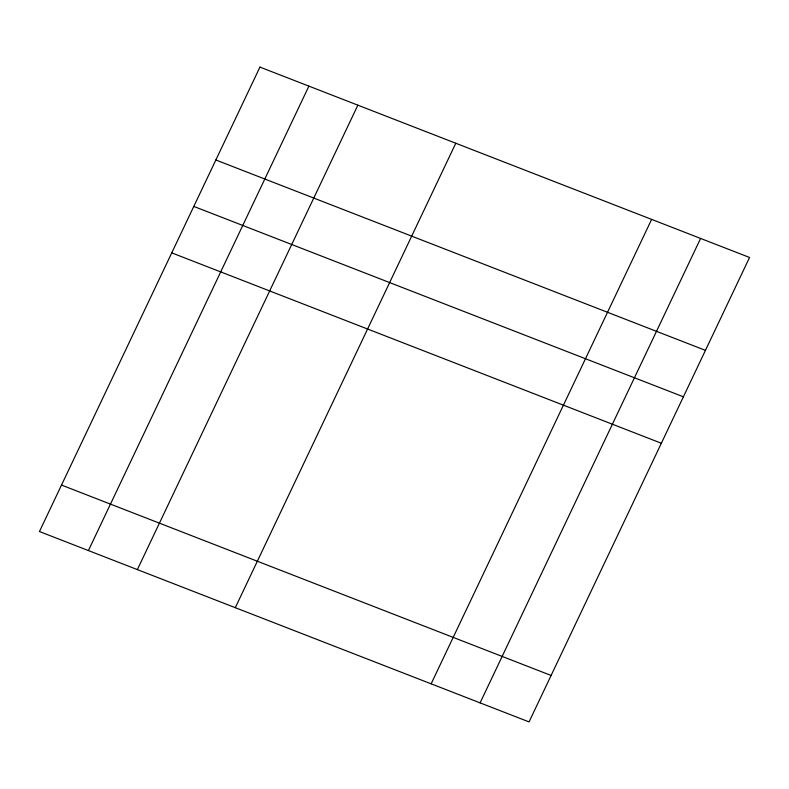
<?xml version="1.0" encoding="UTF-8"?>
<svg xmlns="http://www.w3.org/2000/svg" width="789" height="789" viewBox="0 0 789 789"><rect width="100%" height="100%" fill="white"/><g stroke="black" fill="none" stroke-linecap="round" stroke-linejoin="round"><path stroke-width="1.18" d="M88.407 550.564L308.903 86.129M137.375 569.599L357.861 105.174M235.29 607.678L455.786 143.243M431.139 683.826L651.625 219.401M480.097 702.871L700.593 238.436M215.841 159.98L705.455 350.365M193.798 206.422L683.402 396.808M171.746 252.865L661.35 443.25M61.503 485.077L551.107 675.463M259.946 67.095L39.45 531.53L529.054 721.905L749.55 257.47L259.946 67.095"/></g></svg>
